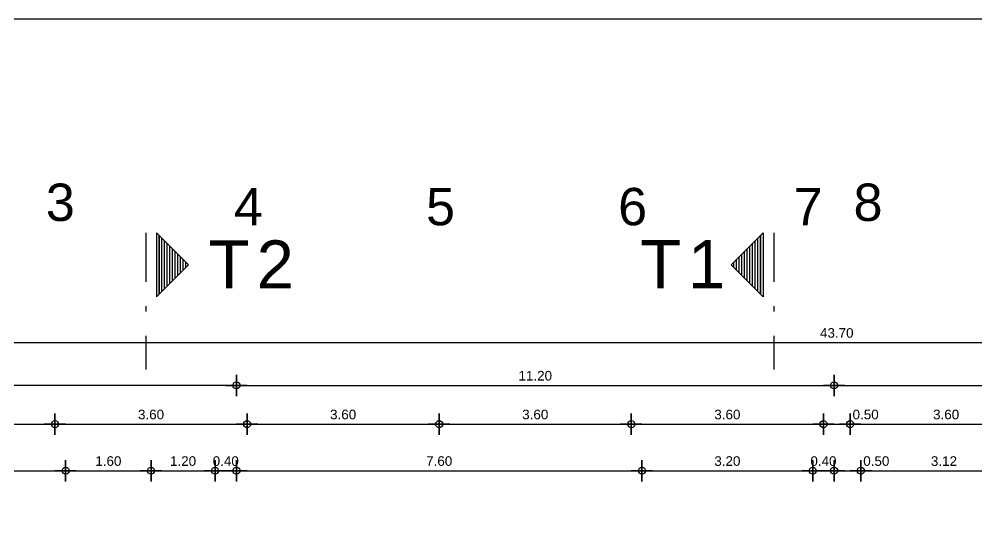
# Model space of a CAD drawing. Header units: metres. Extents: x 0 to 132, y -109 to 310.
# Drawn here: x 17.95 to 35.89, y 208.73 to 218.29 of the extents above; entities that cross this region are included whole.
import ezdxf

# ---------------------------------------------------------------- set-up
doc = ezdxf.new("R2010")
doc.units = ezdxf.units.M
doc.header["$LTSCALE"] = 0.036
doc.linetypes.add('DASHDOTX2', pattern=[50.8, 25.4, -12.7, 0, -12.7])
doc.layers.get('Defpoints').update_dxf_attribs({"color": 252})
for name, color, linetype in [('arxitektonika', 254, 'Continuous'), ('BORDER', 252, 'Continuous'), ('DIMBLK', 252, 'Continuous'), ('LAYER-ON', 252, 'Continuous')]:
    doc.layers.add(name, color=color, linetype=linetype)
doc.styles.add('COMU-N', font='arial.ttf')
doc.styles.get("Standard").update_dxf_attribs({"font": 'arial.ttf'})
doc.dimstyles.new('CADWDOT', dxfattribs={"dimscale": 0.1, "dimtxt": 1.8, "dimasz": 0.08, "dimexe": 2, "dimexo": 0, "dimgap": 0.09, "dimtad": 0, "dimrnd": 0.001, "dimzin": 0, "dimdsep": 46, "dimtxsty": 'Standard', "dimblk1": 'ARTDIM', "dimblk2": 'ARTDIM', "dimsah": 1, "dimcen": 0.09, "dimdle": 0.05, "dimse1": 1, "dimse2": 1, "dimadec": 0, "dimazin": 0, "dimtfac": 1, "dimtmove": 0, "dimatfit": 3, "dimldrblk": 'ARTDIM', "dimfxl": 2, "dimtvp": 0.9999, "dimtolj": 1, "dimtzin": 0, "dimarcsym": 0})

# ---------------------------------------------------------------- blocks, each defined once
blk = doc.blocks.new('art103')
at = {"layer": 'BORDER'}
blk.add_line((20.75, 14.6), (0.25, 14.6), dxfattribs=at)
blk = doc.blocks.new('ARTDIM')
at = {"layer": 'DIMBLK'}
for p, q in [((0, -24.9975), (0, 24.9975)), ((-24.9975, 0), (24.9975, 0))]:
    blk.add_line(p, q, dxfattribs=at)
blk.add_circle((0, 0), 8.25, dxfattribs=at)
blk = doc.blocks.new('*D548')
at = {"layer": 'arxitektonika', "color": 0, "lineweight": -2}
blk.add_line((14.826, 209.834), (18.81, 209.834), dxfattribs=at)
at = {"layer": 'Defpoints', "color": 0, "transparency": 16777216}
for p in [(14.818, 210.272), (18.818, 210.272), (18.818, 209.834)]:
    blk.add_point(p, dxfattribs=at)
at = {"layer": 'arxitektonika', "color": 0, "lineweight": -2, "xscale": 0.008, "yscale": 0.008, "zscale": 0.008, "rotation": 180}
blk.add_blockref('ARTDIM', (14.818, 209.834), dxfattribs=at)
at = {"layer": 'arxitektonika', "color": 0, "lineweight": -2, "xscale": 0.008, "yscale": 0.008, "zscale": 0.008}
blk.add_blockref('ARTDIM', (18.818, 209.834), dxfattribs=at)
at = {"layer": 'arxitektonika', "color": 0, "insert": (16.818, 210.014), "char_height": 0.18, "attachment_point": 5}
blk.add_mtext('\\A1;4.00', dxfattribs=at)
blk = doc.blocks.new('*D549')
at = {"layer": 'arxitektonika', "color": 0, "lineweight": -2}
blk.add_line((18.826, 209.834), (20.41, 209.834), dxfattribs=at)
at = {"layer": 'Defpoints', "color": 0, "transparency": 16777216}
for p in [(18.818, 210.272), (20.418, 210.272), (20.418, 209.834)]:
    blk.add_point(p, dxfattribs=at)
at = {"layer": 'arxitektonika', "color": 0, "lineweight": -2, "xscale": 0.008, "yscale": 0.008, "zscale": 0.008, "rotation": 180}
blk.add_blockref('ARTDIM', (18.818, 209.834), dxfattribs=at)
at = {"layer": 'arxitektonika', "color": 0, "lineweight": -2, "xscale": 0.008, "yscale": 0.008, "zscale": 0.008}
blk.add_blockref('ARTDIM', (20.418, 209.834), dxfattribs=at)
at = {"layer": 'arxitektonika', "color": 0, "insert": (19.618, 210.014), "char_height": 0.18, "attachment_point": 5}
blk.add_mtext('\\A1;1.60', dxfattribs=at)
blk = doc.blocks.new('*D550')
at = {"layer": 'arxitektonika', "color": 0, "lineweight": -2}
blk.add_line((20.426, 209.834), (21.61, 209.834), dxfattribs=at)
at = {"layer": 'Defpoints', "color": 0, "transparency": 16777216}
for p in [(20.418, 210.272), (21.618, 210.272), (21.618, 209.834)]:
    blk.add_point(p, dxfattribs=at)
at = {"layer": 'arxitektonika', "color": 0, "lineweight": -2, "xscale": 0.008, "yscale": 0.008, "zscale": 0.008, "rotation": 180}
blk.add_blockref('ARTDIM', (20.418, 209.834), dxfattribs=at)
at = {"layer": 'arxitektonika', "color": 0, "lineweight": -2, "xscale": 0.008, "yscale": 0.008, "zscale": 0.008}
blk.add_blockref('ARTDIM', (21.618, 209.834), dxfattribs=at)
at = {"layer": 'arxitektonika', "color": 0, "insert": (21.018, 210.014), "char_height": 0.18, "attachment_point": 5}
blk.add_mtext('\\A1;1.20', dxfattribs=at)
blk = doc.blocks.new('*D551')
at = {"layer": 'arxitektonika', "color": 0, "lineweight": -2}
blk.add_line((21.626, 209.834), (22.01, 209.834), dxfattribs=at)
at = {"layer": 'Defpoints', "color": 0, "transparency": 16777216}
for p in [(21.618, 210.272), (22.018, 210.272), (22.018, 209.834)]:
    blk.add_point(p, dxfattribs=at)
at = {"layer": 'arxitektonika', "color": 0, "lineweight": -2, "xscale": 0.008, "yscale": 0.008, "zscale": 0.008, "rotation": 180}
blk.add_blockref('ARTDIM', (21.618, 209.834), dxfattribs=at)
at = {"layer": 'arxitektonika', "color": 0, "lineweight": -2, "xscale": 0.008, "yscale": 0.008, "zscale": 0.008}
blk.add_blockref('ARTDIM', (22.018, 209.834), dxfattribs=at)
at = {"layer": 'arxitektonika', "color": 0, "insert": (21.818, 210.014), "char_height": 0.18, "attachment_point": 5}
blk.add_mtext('\\A1;0.40', dxfattribs=at)
blk = doc.blocks.new('*D552')
at = {"layer": 'arxitektonika', "color": 0, "lineweight": -2}
blk.add_line((22.026, 209.834), (29.61, 209.834), dxfattribs=at)
at = {"layer": 'Defpoints', "color": 0, "transparency": 16777216}
for p in [(22.018, 210.272), (29.618, 210.272), (29.618, 209.834)]:
    blk.add_point(p, dxfattribs=at)
at = {"layer": 'arxitektonika', "color": 0, "lineweight": -2, "xscale": 0.008, "yscale": 0.008, "zscale": 0.008, "rotation": 180}
blk.add_blockref('ARTDIM', (22.018, 209.834), dxfattribs=at)
at = {"layer": 'arxitektonika', "color": 0, "lineweight": -2, "xscale": 0.008, "yscale": 0.008, "zscale": 0.008}
blk.add_blockref('ARTDIM', (29.618, 209.834), dxfattribs=at)
at = {"layer": 'arxitektonika', "color": 0, "insert": (25.818, 210.014), "char_height": 0.18, "attachment_point": 5}
blk.add_mtext('\\A1;7.60', dxfattribs=at)
blk = doc.blocks.new('*D553')
at = {"layer": 'arxitektonika', "color": 0, "lineweight": -2}
blk.add_line((29.626, 209.834), (32.81, 209.834), dxfattribs=at)
at = {"layer": 'Defpoints', "color": 0, "transparency": 16777216}
for p in [(29.618, 210.272), (32.818, 210.272), (32.818, 209.834)]:
    blk.add_point(p, dxfattribs=at)
at = {"layer": 'arxitektonika', "color": 0, "lineweight": -2, "xscale": 0.008, "yscale": 0.008, "zscale": 0.008, "rotation": 180}
blk.add_blockref('ARTDIM', (29.618, 209.834), dxfattribs=at)
at = {"layer": 'arxitektonika', "color": 0, "lineweight": -2, "xscale": 0.008, "yscale": 0.008, "zscale": 0.008}
blk.add_blockref('ARTDIM', (32.818, 209.834), dxfattribs=at)
at = {"layer": 'arxitektonika', "color": 0, "insert": (31.218, 210.014), "char_height": 0.18, "attachment_point": 5}
blk.add_mtext('\\A1;3.20', dxfattribs=at)
blk = doc.blocks.new('*D554')
at = {"layer": 'arxitektonika', "color": 0, "lineweight": -2}
blk.add_line((32.826, 209.834), (33.21, 209.834), dxfattribs=at)
at = {"layer": 'Defpoints', "color": 0, "transparency": 16777216}
for p in [(32.818, 210.272), (33.218, 210.272), (33.218, 209.834)]:
    blk.add_point(p, dxfattribs=at)
at = {"layer": 'arxitektonika', "color": 0, "lineweight": -2, "xscale": 0.008, "yscale": 0.008, "zscale": 0.008, "rotation": 180}
blk.add_blockref('ARTDIM', (32.818, 209.834), dxfattribs=at)
at = {"layer": 'arxitektonika', "color": 0, "lineweight": -2, "xscale": 0.008, "yscale": 0.008, "zscale": 0.008}
blk.add_blockref('ARTDIM', (33.218, 209.834), dxfattribs=at)
at = {"layer": 'arxitektonika', "color": 0, "insert": (33.018, 210.014), "char_height": 0.18, "attachment_point": 5}
blk.add_mtext('\\A1;0.40', dxfattribs=at)
blk = doc.blocks.new('*D555')
at = {"layer": 'arxitektonika', "color": 0, "lineweight": -2}
for p, q in [((33.226, 209.834), (33.71, 209.834)), ((33.718, 209.834), (34.293, 209.834))]:
    blk.add_line(p, q, dxfattribs=at)
at = {"layer": 'Defpoints', "color": 0, "transparency": 16777216}
for p in [(33.218, 210.272), (33.718, 210.272), (33.718, 209.834)]:
    blk.add_point(p, dxfattribs=at)
at = {"layer": 'arxitektonika', "color": 0, "lineweight": -2, "xscale": 0.008, "yscale": 0.008, "zscale": 0.008, "rotation": 180}
blk.add_blockref('ARTDIM', (33.218, 209.834), dxfattribs=at)
at = {"layer": 'arxitektonika', "color": 0, "lineweight": -2, "xscale": 0.008, "yscale": 0.008, "zscale": 0.008}
blk.add_blockref('ARTDIM', (33.718, 209.834), dxfattribs=at)
at = {"layer": 'arxitektonika', "color": 0, "insert": (34.009, 210.014), "char_height": 0.18, "attachment_point": 5}
blk.add_mtext('\\A1;0.50', dxfattribs=at)
blk = doc.blocks.new('*D556')
at = {"layer": 'arxitektonika', "color": 0, "lineweight": -2}
blk.add_line((33.726, 209.834), (36.829, 209.834), dxfattribs=at)
at = {"layer": 'Defpoints', "color": 0, "transparency": 16777216}
for p in [(33.718, 210.272), (36.837, 210.272), (36.837, 209.834)]:
    blk.add_point(p, dxfattribs=at)
at = {"layer": 'arxitektonika', "color": 0, "lineweight": -2, "xscale": 0.008, "yscale": 0.008, "zscale": 0.008, "rotation": 180}
blk.add_blockref('ARTDIM', (33.718, 209.834), dxfattribs=at)
at = {"layer": 'arxitektonika', "color": 0, "lineweight": -2, "xscale": 0.008, "yscale": 0.008, "zscale": 0.008}
blk.add_blockref('ARTDIM', (36.837, 209.834), dxfattribs=at)
at = {"layer": 'arxitektonika', "color": 0, "insert": (35.277, 210.014), "char_height": 0.18, "attachment_point": 5}
blk.add_mtext('\\A1;3.12', dxfattribs=at)
blk = doc.blocks.new('*D565')
at = {"layer": 'arxitektonika', "color": 0, "lineweight": -2}
blk.add_line((22.026, 211.432), (33.21, 211.432), dxfattribs=at)
at = {"layer": 'Defpoints', "color": 0, "transparency": 16777216}
for p in [(22.018, 211.432), (33.218, 211.432), (33.218, 211.432)]:
    blk.add_point(p, dxfattribs=at)
at = {"layer": 'arxitektonika', "color": 0, "lineweight": -2, "xscale": 0.008, "yscale": 0.008, "zscale": 0.008, "rotation": 180}
blk.add_blockref('ARTDIM', (22.018, 211.432), dxfattribs=at)
at = {"layer": 'arxitektonika', "color": 0, "lineweight": -2, "xscale": 0.008, "yscale": 0.008, "zscale": 0.008}
blk.add_blockref('ARTDIM', (33.218, 211.432), dxfattribs=at)
at = {"layer": 'arxitektonika', "color": 0, "insert": (27.618, 211.612), "char_height": 0.18, "attachment_point": 5}
blk.add_mtext('\\A1;11.20', dxfattribs=at)
blk = doc.blocks.new('*D566')
at = {"layer": 'arxitektonika', "color": 0, "lineweight": -2}
blk.add_line((33.226, 211.432), (55.11, 211.432), dxfattribs=at)
at = {"layer": 'Defpoints', "color": 0, "transparency": 16777216}
for p in [(33.218, 211.432), (55.118, 211.432), (55.118, 207.989)]:
    blk.add_point(p, dxfattribs=at)
at = {"layer": 'arxitektonika', "color": 0, "lineweight": -2, "xscale": 0.008, "yscale": 0.008, "zscale": 0.008, "rotation": 180}
blk.add_blockref('ARTDIM', (33.218, 211.432), dxfattribs=at)
at = {"layer": 'arxitektonika', "color": 0, "lineweight": -2, "xscale": 0.008, "yscale": 0.008, "zscale": 0.008}
blk.add_blockref('ARTDIM', (55.118, 211.432), dxfattribs=at)
at = {"layer": 'arxitektonika', "color": 0, "insert": (44.168, 211.612), "char_height": 0.18, "attachment_point": 5}
blk.add_mtext('\\A1;21.90', dxfattribs=at)
blk = doc.blocks.new('*D567')
at = {"layer": 'arxitektonika', "color": 0, "lineweight": -2}
blk.add_line((11.426, 212.233), (55.11, 212.233), dxfattribs=at)
at = {"layer": 'Defpoints', "color": 0, "transparency": 16777216}
for p in [(55.118, 212.233), (11.418, 207.982), (55.118, 207.982)]:
    blk.add_point(p, dxfattribs=at)
at = {"layer": 'arxitektonika', "color": 0, "lineweight": -2, "xscale": 0.008, "yscale": 0.008, "zscale": 0.008, "rotation": 180}
blk.add_blockref('ARTDIM', (11.418, 212.233), dxfattribs=at)
at = {"layer": 'arxitektonika', "color": 0, "lineweight": -2, "xscale": 0.008, "yscale": 0.008, "zscale": 0.008}
blk.add_blockref('ARTDIM', (55.118, 212.233), dxfattribs=at)
at = {"layer": 'arxitektonika', "color": 0, "insert": (33.268, 212.413), "char_height": 0.18, "attachment_point": 5}
blk.add_mtext('\\A1;43.70', dxfattribs=at)
blk = doc.blocks.new('*D635')
at = {"layer": 'arxitektonika', "color": 0, "lineweight": -2}
blk.add_line((15.026, 210.706), (18.61, 210.706), dxfattribs=at)
at = {"layer": 'Defpoints', "color": 0, "transparency": 16777216}
for p in [(15.018, 214.278), (18.618, 214.278), (18.618, 210.706)]:
    blk.add_point(p, dxfattribs=at)
at = {"layer": 'arxitektonika', "color": 0, "lineweight": -2, "xscale": 0.008, "yscale": 0.008, "zscale": 0.008, "rotation": 180}
blk.add_blockref('ARTDIM', (15.018, 210.706), dxfattribs=at)
at = {"layer": 'arxitektonika', "color": 0, "lineweight": -2, "xscale": 0.008, "yscale": 0.008, "zscale": 0.008}
blk.add_blockref('ARTDIM', (18.618, 210.706), dxfattribs=at)
at = {"layer": 'arxitektonika', "color": 0, "insert": (16.818, 210.886), "char_height": 0.18, "attachment_point": 5}
blk.add_mtext('\\A1;3.60', dxfattribs=at)
blk = doc.blocks.new('*D636')
at = {"layer": 'arxitektonika', "color": 0, "lineweight": -2}
blk.add_line((18.626, 210.706), (22.21, 210.706), dxfattribs=at)
at = {"layer": 'Defpoints', "color": 0, "transparency": 16777216}
for p in [(18.618, 214.278), (22.218, 214.278), (22.218, 210.706)]:
    blk.add_point(p, dxfattribs=at)
at = {"layer": 'arxitektonika', "color": 0, "lineweight": -2, "xscale": 0.008, "yscale": 0.008, "zscale": 0.008, "rotation": 180}
blk.add_blockref('ARTDIM', (18.618, 210.706), dxfattribs=at)
at = {"layer": 'arxitektonika', "color": 0, "lineweight": -2, "xscale": 0.008, "yscale": 0.008, "zscale": 0.008}
blk.add_blockref('ARTDIM', (22.218, 210.706), dxfattribs=at)
at = {"layer": 'arxitektonika', "color": 0, "insert": (20.418, 210.886), "char_height": 0.18, "attachment_point": 5}
blk.add_mtext('\\A1;3.60', dxfattribs=at)
blk = doc.blocks.new('*D637')
at = {"layer": 'arxitektonika', "color": 0, "lineweight": -2}
blk.add_line((22.226, 210.706), (25.81, 210.706), dxfattribs=at)
at = {"layer": 'Defpoints', "color": 0, "transparency": 16777216}
for p in [(22.218, 214.278), (25.818, 214.278), (25.818, 210.706)]:
    blk.add_point(p, dxfattribs=at)
at = {"layer": 'arxitektonika', "color": 0, "lineweight": -2, "xscale": 0.008, "yscale": 0.008, "zscale": 0.008, "rotation": 180}
blk.add_blockref('ARTDIM', (22.218, 210.706), dxfattribs=at)
at = {"layer": 'arxitektonika', "color": 0, "lineweight": -2, "xscale": 0.008, "yscale": 0.008, "zscale": 0.008}
blk.add_blockref('ARTDIM', (25.818, 210.706), dxfattribs=at)
at = {"layer": 'arxitektonika', "color": 0, "insert": (24.018, 210.886), "char_height": 0.18, "attachment_point": 5}
blk.add_mtext('\\A1;3.60', dxfattribs=at)
blk = doc.blocks.new('*D638')
at = {"layer": 'arxitektonika', "color": 0, "lineweight": -2}
blk.add_line((25.826, 210.706), (29.41, 210.706), dxfattribs=at)
at = {"layer": 'Defpoints', "color": 0, "transparency": 16777216}
for p in [(25.818, 214.278), (29.418, 214.278), (29.418, 210.706)]:
    blk.add_point(p, dxfattribs=at)
at = {"layer": 'arxitektonika', "color": 0, "lineweight": -2, "xscale": 0.008, "yscale": 0.008, "zscale": 0.008, "rotation": 180}
blk.add_blockref('ARTDIM', (25.818, 210.706), dxfattribs=at)
at = {"layer": 'arxitektonika', "color": 0, "lineweight": -2, "xscale": 0.008, "yscale": 0.008, "zscale": 0.008}
blk.add_blockref('ARTDIM', (29.418, 210.706), dxfattribs=at)
at = {"layer": 'arxitektonika', "color": 0, "insert": (27.618, 210.886), "char_height": 0.18, "attachment_point": 5}
blk.add_mtext('\\A1;3.60', dxfattribs=at)
blk = doc.blocks.new('*D639')
at = {"layer": 'arxitektonika', "color": 0, "lineweight": -2}
blk.add_line((29.426, 210.706), (33.01, 210.706), dxfattribs=at)
at = {"layer": 'Defpoints', "color": 0, "transparency": 16777216}
for p in [(29.418, 214.278), (33.018, 214.278), (33.018, 210.706)]:
    blk.add_point(p, dxfattribs=at)
at = {"layer": 'arxitektonika', "color": 0, "lineweight": -2, "xscale": 0.008, "yscale": 0.008, "zscale": 0.008, "rotation": 180}
blk.add_blockref('ARTDIM', (29.418, 210.706), dxfattribs=at)
at = {"layer": 'arxitektonika', "color": 0, "lineweight": -2, "xscale": 0.008, "yscale": 0.008, "zscale": 0.008}
blk.add_blockref('ARTDIM', (33.018, 210.706), dxfattribs=at)
at = {"layer": 'arxitektonika', "color": 0, "insert": (31.218, 210.886), "char_height": 0.18, "attachment_point": 5}
blk.add_mtext('\\A1;3.60', dxfattribs=at)
blk = doc.blocks.new('*D640')
at = {"layer": 'arxitektonika', "color": 0, "lineweight": -2}
for p, q in [((33.026, 210.706), (33.51, 210.706)), ((33.518, 210.706), (34.093, 210.706))]:
    blk.add_line(p, q, dxfattribs=at)
at = {"layer": 'Defpoints', "color": 0, "transparency": 16777216}
for p in [(33.018, 214.278), (33.518, 214.278), (33.518, 210.706)]:
    blk.add_point(p, dxfattribs=at)
at = {"layer": 'arxitektonika', "color": 0, "lineweight": -2, "xscale": 0.008, "yscale": 0.008, "zscale": 0.008, "rotation": 180}
blk.add_blockref('ARTDIM', (33.018, 210.706), dxfattribs=at)
at = {"layer": 'arxitektonika', "color": 0, "lineweight": -2, "xscale": 0.008, "yscale": 0.008, "zscale": 0.008}
blk.add_blockref('ARTDIM', (33.518, 210.706), dxfattribs=at)
at = {"layer": 'arxitektonika', "color": 0, "insert": (33.809, 210.886), "char_height": 0.18, "attachment_point": 5}
blk.add_mtext('\\A1;0.50', dxfattribs=at)
blk = doc.blocks.new('*D641')
at = {"layer": 'arxitektonika', "color": 0, "lineweight": -2}
blk.add_line((33.526, 210.706), (37.11, 210.706), dxfattribs=at)
at = {"layer": 'Defpoints', "color": 0, "transparency": 16777216}
for p in [(33.518, 214.278), (37.118, 214.278), (37.118, 210.706)]:
    blk.add_point(p, dxfattribs=at)
at = {"layer": 'arxitektonika', "color": 0, "lineweight": -2, "xscale": 0.008, "yscale": 0.008, "zscale": 0.008, "rotation": 180}
blk.add_blockref('ARTDIM', (33.518, 210.706), dxfattribs=at)
at = {"layer": 'arxitektonika', "color": 0, "lineweight": -2, "xscale": 0.008, "yscale": 0.008, "zscale": 0.008}
blk.add_blockref('ARTDIM', (37.118, 210.706), dxfattribs=at)
at = {"layer": 'arxitektonika', "color": 0, "insert": (35.318, 210.886), "char_height": 0.18, "attachment_point": 5}
blk.add_mtext('\\A1;3.60', dxfattribs=at)
blk = doc.blocks.new('*D680')
at = {"layer": 'arxitektonika', "color": 0, "lineweight": -2}
blk.add_line((22.01, 211.432), (11.426, 211.432), dxfattribs=at)
at = {"layer": 'Defpoints', "color": 0, "transparency": 16777216}
for p in [(11.418, 211.432), (11.418, 211.432), (22.018, 211.432)]:
    blk.add_point(p, dxfattribs=at)
at = {"layer": 'arxitektonika', "color": 0, "lineweight": -2, "xscale": 0.008, "yscale": 0.008, "zscale": 0.008, "rotation": 180}
blk.add_blockref('ARTDIM', (11.418, 211.432), dxfattribs=at)
at = {"layer": 'arxitektonika', "color": 0, "lineweight": -2, "xscale": 0.008, "yscale": 0.008, "zscale": 0.008}
blk.add_blockref('ARTDIM', (22.018, 211.432), dxfattribs=at)
at = {"layer": 'arxitektonika', "color": 0, "insert": (16.718, 211.612), "char_height": 0.18, "attachment_point": 5}
blk.add_mtext('\\A1;10.60', dxfattribs=at)

msp = doc.modelspace()

# ---------------------------------------------------------------- linework, layer by layer
at = {"layer": 'arxitektonika', "linetype": 'DASHDOTX2'}
for p, q in [((20.318, 214.288), (20.318, 211.728)), ((32.088, 214.288), (32.088, 211.728))]:
    msp.add_line(p, q, dxfattribs=at)
at = {"layer": 'arxitektonika'}
for p, q in [((20.518, 214.288), (20.518, 213.688)), ((21.118, 213.688), (20.518, 214.288)), ((31.288, 213.688), (31.888, 214.288)), ((31.888, 214.288), (31.888, 213.688)), ((20.568, 213.138), (20.568, 214.238)), ((20.568, 214.238), (20.568, 213.138)), ((20.568, 213.138), (20.568, 214.238)), ((20.618, 213.188), (20.618, 214.188)), ((20.668, 213.238), (20.668, 214.138)), ((31.738, 213.238), (31.738, 214.138)), ((31.788, 213.188), (31.788, 214.188)), ((31.838, 213.138), (31.838, 214.238)), ((31.838, 214.238), (31.838, 213.138)), ((31.838, 213.138), (31.838, 214.238)), ((20.718, 213.288), (20.718, 214.088)), ((20.768, 213.338), (20.768, 214.038)), ((20.818, 213.388), (20.818, 213.988)), ((20.868, 213.438), (20.868, 213.938)), ((31.538, 213.438), (31.538, 213.938)), ((31.588, 213.388), (31.588, 213.988)), ((31.638, 213.338), (31.638, 214.038)), ((31.688, 213.288), (31.688, 214.088)), ((20.918, 213.488), (20.918, 213.888)), ((20.968, 213.538), (20.968, 213.838)), ((21.018, 213.588), (21.018, 213.788)), ((31.388, 213.588), (31.388, 213.788)), ((31.438, 213.538), (31.438, 213.838)), ((31.488, 213.488), (31.488, 213.888)), ((20.518, 213.688), (20.518, 213.088)), ((21.118, 213.688), (20.518, 213.088)), ((21.068, 213.638), (21.068, 213.738)), ((31.288, 213.688), (31.888, 213.088)), ((31.338, 213.638), (31.338, 213.738)), ((31.888, 213.688), (31.888, 213.088))]:
    msp.add_line(p, q, dxfattribs=at)

# ---------------------------------------------------------------- block references
at = {"layer": 'LAYER-ON', "xscale": 4, "yscale": 4, "zscale": 4}
msp.add_blockref('art103', (0, 159.889), dxfattribs=at)

# ---------------------------------------------------------------- texts
at = {"layer": 'arxitektonika', "style": 'COMU-N'}
for s, height, p in [('3', 0.7, (18.446, 214.511)), ('8', 0.7, (33.582, 214.511)), ('4', 0.7, (21.971, 214.43)), ('5', 0.7, (25.571, 214.43)), ('6', 0.7, (29.171, 214.43)), ('7', 0.7, (32.461, 214.43)), ('Τ', 0.9, (21.497, 213.247)), ('2', 0.9, (22.396, 213.247)), ('Τ', 0.9, (29.582, 213.252)), ('1', 0.9, (30.48, 213.252))]:
    msp.add_text(s, height=height, dxfattribs=at).set_placement(p)

# ---------------------------------------------------------------- dimensions: what is measured, and where the dimension line sits
at = {"layer": 'arxitektonika'}
for base, p1, p2, picture, middle in [((18.618, 210.706), (15.018, 214.278), (18.618, 214.278), '*D635', (16.818, 210.886)), ((22.218, 210.706), (18.618, 214.278), (22.218, 214.278), '*D636', (20.418, 210.886)), ((25.818, 210.706), (22.218, 214.278), (25.818, 214.278), '*D637', (24.018, 210.886)), ((29.418, 210.706), (25.818, 214.278), (29.418, 214.278), '*D638', (27.618, 210.886)), ((33.018, 210.706), (29.418, 214.278), (33.018, 214.278), '*D639', (31.218, 210.886)), ((33.518, 210.706), (33.018, 214.278), (33.518, 214.278), '*D640', (33.809, 210.886)), ((37.118, 210.706), (33.518, 214.278), (37.118, 214.278), '*D641', (35.318, 210.886)), ((55.118, 212.233), (11.418, 207.982), (55.118, 207.982), '*D567', (33.268, 212.413)), ((11.418, 211.432), (22.018, 211.432), (11.418, 211.432), '*D680', (16.718, 211.612)), ((33.218, 211.432), (22.018, 211.432), (33.218, 211.432), '*D565', (27.618, 211.612)), ((55.118, 211.432), (33.218, 211.432), (55.118, 207.989), '*D566', (44.168, 211.612)), ((18.818, 209.834), (14.818, 210.272), (18.818, 210.272), '*D548', (16.818, 210.014)), ((20.418, 209.834), (18.818, 210.272), (20.418, 210.272), '*D549', (19.618, 210.014)), ((21.618, 209.834), (20.418, 210.272), (21.618, 210.272), '*D550', (21.018, 210.014)), ((29.618, 209.834), (22.018, 210.272), (29.618, 210.272), '*D552', (25.818, 210.014)), ((32.818, 209.834), (29.618, 210.272), (32.818, 210.272), '*D553', (31.218, 210.014)), ((33.718, 209.834), (33.218, 210.272), (33.718, 210.272), '*D555', (34.009, 210.014)), ((36.837, 209.834), (33.718, 210.272), (36.837, 210.272), '*D556', (35.277, 210.014))]:
    dim = msp.add_linear_dim(base=base, p1=p1, p2=p2, dimstyle='CADWDOT', dxfattribs=at)
    dim.commit()
    dim.dimension.update_dxf_attribs({"geometry": picture, "text_midpoint": middle})
for base, p1, p2, picture, middle in [((22.018, 209.834), (21.618, 210.272), (22.018, 210.272), '*D551', (21.818, 209.834)), ((33.218, 209.834), (32.818, 210.272), (33.218, 210.272), '*D554', (33.018, 209.834))]:
    dim = msp.add_linear_dim(base=base, p1=p1, p2=p2, dimstyle='CADWDOT', dxfattribs=at)
    dim.commit()
    dim.dimension.update_dxf_attribs({"geometry": picture, "text_midpoint": middle, "dimtype": 160})

doc.saveas('drawing.dxf')
